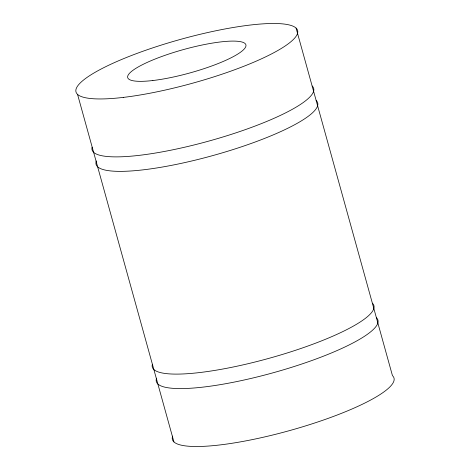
<?xml version="1.0" encoding="UTF-8"?>
<svg xmlns="http://www.w3.org/2000/svg" width="470" height="470" viewBox="0 0 470 470"><rect width="100%" height="100%" fill="white"/><g stroke="black" fill="none" stroke-linecap="round" stroke-linejoin="round"><path stroke-width="0.7" d="M296.071 28.088L392.456 375.642A114.98 22.724 -15.5 0 1 288.104 431.002A114.98 22.724 -15.5 0 1 172.643 436.113M77.544 94.358L173.929 441.912M312.139 86.01A114.98 22.724 -15.5 0 1 209.385 140.924A114.98 22.724 -15.5 0 1 92.091 147.222M316.151 100.492A114.98 22.724 -15.5 0 1 211.8 155.852A114.98 22.724 -15.5 0 1 96.338 160.963M372.381 303.238A114.98 22.724 -15.5 0 1 269.627 358.152A114.98 22.724 -15.5 0 1 152.333 364.444M376.394 317.72A114.98 22.724 -15.5 0 1 272.042 373.074A114.98 22.724 -15.5 0 1 156.581 378.186M123.222 97.413A114.98 22.724 -15.5 0 0 297.357 33.887A114.98 22.724 -15.5 0 0 139.843 52.364A114.98 22.724 -15.5 0 0 123.222 97.413M152.891 80.523A61.323 12.12 -15.5 0 0 245.763 46.642A61.323 12.12 -15.5 0 0 161.762 56.494A61.323 12.12 -15.5 0 0 152.891 80.523"/></g></svg>
